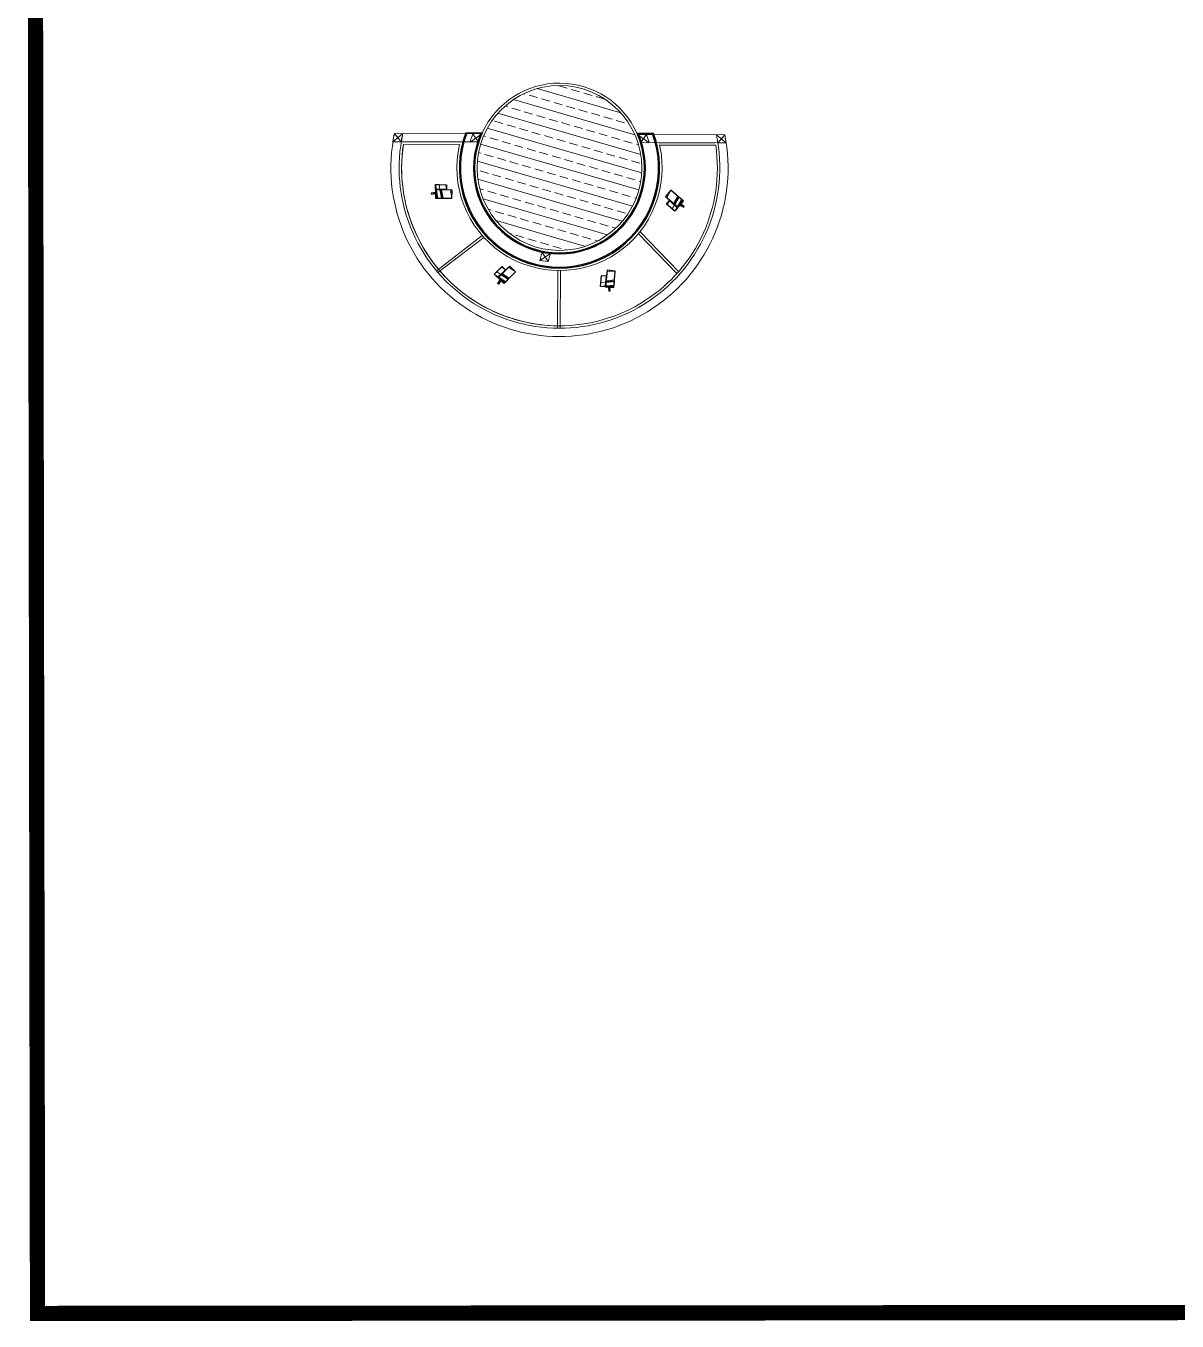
# Model space of a CAD drawing. Header units: millimetres. Extents: x 210628 to 232146, y -111309 to -91563.
# Drawn here: x 221118 to 222515, y -108636 to -107064 of the extents above; entities that cross this region are included whole.
import ezdxf

# ---------------------------------------------------------------- set-up
doc = ezdxf.new("R2010")
doc.units = ezdxf.units.MM
doc.layers.get('0').update_dxf_attribs({"lineweight": 20})
for name, color, linetype, lineweight in [('ahsap', 34, 'Continuous', 25), ('alcıpan', 14, 'Continuous', 25), ('aydınlatma', 40, 'Continuous', 20), ('demir-1', 103, 'Continuous', 20), ('mermer', 142, 'Continuous', 15), ('tefris', 30, 'Continuous', 0)]:
    doc.layers.add(name, color=color, linetype=linetype, lineweight=lineweight)
doc.layers.add('S-COLS', color=6, linetype='Continuous')

# ---------------------------------------------------------------- blocks, each defined once
blk = doc.blocks.new('küçük ray')
at = {"color": 1, "lineweight": 0, "extrusion": (-4.69335e-08, -7.70594e-08, 1)}
for p, q in [((-0.7, -4.1, 0), (-0.7, 0, 0)), ((-0.7, 0, 0), (0.7, 0, 0)), ((-9.6, -23.7, 0), (-7.6, -13, 0)), ((-7.6, -13, 0), (-7.4, -11.9, 0)), ((-7.6, -13, 0), (2.6, -13, 0)), ((-7.6, -13, 0), (2.6, -13, 0)), ((-7.4, -11.9, 0), (-7.3, -11.1, 0)), ((-7.4, -11.9, 0), (2.9, -12, 0)), ((-7.4, -11.9, 0), (2.9, -12, 0)), ((-7.3, -11, 0), (-6.5, -6.9, 0)), ((-7.3, -11.1, 0), (-7.3, -11, 0)), ((-7.3, -11, 0), (3, -11.1, 0)), ((-7.3, -11, 0), (3, -11.1, 0)), ((-7.3, -11.1, 0), (2.9, -11.2, 0)), ((-7.3, -11.1, 0), (2.9, -11.2, 0)), ((-6.5, -6.9, 0), (-6.3, -6.6, 0)), ((-6.5, -6.9, 0), (3.8, -7, 0)), ((-6.5, -6.9, 0), (3.8, -7, 0)), ((-6.3, -6.5, 0), (-6.2, -5.9, 0)), ((-6.3, -6.6, 0), (-6.3, -6.5, 0)), ((-6.3, -6.5, 0), (3.8, -6.5, 0)), ((-6.3, -6.5, 0), (3.8, -6.5, 0)), ((-6.3, -6.6, 0), (3.8, -6.7, 0)), ((-6.3, -6.6, 0), (3.8, -6.7, 0)), ((-6.2, -5.3, 0), (-6, -5, 0)), ((-6.2, -5.9, 0), (-6.2, -5.3, 0)), ((-6.2, -5.3, 0), (0.6, -5.3, 0)), ((-6.2, -5.3, 0), (0.6, -5.3, 0)), ((-6.2, -5.9, 0), (4, -5.9, 0)), ((-6.2, -5.9, 0), (4, -5.9, 0)), ((-6, -5, 0), (-0.7, -5, 0)), ((-6, -5, 0), (-0.7, -5, 0)), ((-0.7, -5, 0), (-5.8, -4, 0)), ((-0.7, -5, 0), (-0.7, -4.1, 0)), ((-0.7, -4.1, 0), (0.7, -4.1, 0)), ((-0.7, -4.1, 0), (0.7, -4.1, 0)), ((0.6, -5.3, 0), (-0.7, -5, 0)), ((0.6, -5.3, 0), (-0.7, -5, 0)), ((-0.7, -5, 0), (0.6, -5, 0)), ((-0.7, -5, 0), (0.6, -5, 0)), ((0.6, -5, 0), (0.7, -4.1, 0)), ((4, -5.9, 0), (0.6, -5.3, 0)), ((0.7, -4.1, 0), (0.7, 0, 0)), ((0.7, -23.7, 0), (2.6, -13, 0)), ((2, -19, 0), (3.6, -11.2, 0)), ((2.6, -13, 0), (2.9, -12, 0)), ((2.9, -11.2, 0), (3, -11.1, 0)), ((2.9, -12, 0), (2.9, -11.2, 0)), ((3, -11.1, 0), (3.8, -7, 0)), ((3, -11.1, 0), (3.8, -7, 0)), ((3.6, -11.2, 0), (3, -11.1, 0)), ((3, -11.1, 0), (3.6, -11.1, 0)), ((3, -11.1, 0), (3.6, -11.1, 0)), ((3.6, -11.1, 0), (4.4, -7, 0)), ((3.6, -11.1, 0), (4.4, -7, 0)), ((3.6, -11.2, 0), (3.6, -11.1, 0)), ((3.6, -11.1, 0), (9.5, -11.1, 0)), ((3.6, -11.1, 0), (9.5, -11.1, 0)), ((3.6, -11.2, 0), (9.4, -11.2, 0)), ((3.6, -11.2, 0), (9.4, -11.2, 0)), ((3.8, -6.5, 0), (4, -5.9, 0)), ((3.8, -6.7, 0), (3.8, -6.5, 0)), ((4.6, -6.7, 0), (3.8, -6.5, 0)), ((3.8, -7, 0), (3.8, -6.7, 0)), ((3.8, -7, 0), (3.8, -6.7, 0)), ((3.8, -6.7, 0), (4.6, -6.7, 0)), ((3.8, -6.7, 0), (4.6, -6.7, 0)), ((3.8, -7, 0), (4.4, -7, 0)), ((3.8, -7, 0), (4.4, -7, 0)), ((4.4, -7, 0), (4.6, -6.7, 0)), ((4.4, -7, 0), (4.6, -6.7, 0)), ((4.4, -7, 0), (10.2, -7, 0)), ((4.4, -7, 0), (10.2, -7, 0)), ((4.6, -6.7, 0), (4.6, -6.5, 0)), ((4.6, -6.5, 0), (8, -6.6, 0)), ((4.6, -6.5, 0), (8, -6.6, 0)), ((4.6, -6.7, 0), (8.8, -6.7, 0)), ((4.6, -6.7, 0), (8.8, -6.7, 0)), ((8, -6.6, 0), (4.7, -5.9, 0)), ((7.9, -19.1, 0), (9.4, -11.2, 0)), ((8.8, -6.7, 0), (8, -6.6, 0)), ((10.2, -7, 0), (8.8, -6.7, 0)), ((9.4, -11.2, 0), (9.5, -11.1, 0)), ((9.5, -11.1, 0), (10.2, -7, 0)), ((0.2, -25.6, 0), (-9.6, -23.7, 0)), ((-9.6, -23.7, 0), (0.7, -23.7, 0)), ((-9.6, -23.7, 0), (0.7, -23.7, 0)), ((7.6, -20.1, 0), (2, -19, 0)), ((2, -19, 0), (7.9, -19.1, 0)), ((2, -19, 0), (7.9, -19.1, 0))]:
    blk.add_line(p, q, dxfattribs=at)
at = {"color": 1, "lineweight": 25, "extrusion": (-4.69335e-08, -7.70594e-08, 1)}
for p, q in [((-0.7, -5, 0), (-0.7, 0, 0)), ((-5.8, -4, 0), (-9.6, -23.7, 0)), ((4, -5.9, 0), (-5.8, -4, 0)), ((0.2, -25.6, 0), (4, -5.9, 0)), ((0.6, -5.3, 0), (0.7, 0, 0)), ((2, -19, 0), (4.7, -5.9, 0)), ((3.6, -11.2, 0), (3, -11.1, 0)), ((4.6, -6.7, 0), (3.8, -6.5, 0)), ((4.7, -5.9, 0), (10.2, -7, 0)), ((10.2, -7, 0), (7.6, -20.1, 0)), ((-9.6, -23.7, 0), (0.2, -25.6, 0)), ((7.6, -20.1, 0), (2, -19, 0))]:
    blk.add_line(p, q, dxfattribs=at)
at = {"color": 1, "lineweight": 0}
for points in [[(-0.7, 0, 0), (-0.7, 0, 0), (0.7, 0, 0), (0.7, 0, 0), (0.7, 0, 0), (-0.7, 0, 0), (-0.7, 0, 0)], [(-6.2, -5.9, 0), (-6.2, -5.9, 0), (4, -5.9, 0), (4, -5.9, 0), (4, -5.9, 0), (-6.2, -5.9, 0), (-6.2, -5.9, 0)], [(-6.2, -5.9, 0), (-6.2, -5.9, 0), (4, -5.9, 0), (4, -5.9, 0), (4, -5.9, 0), (-6.2, -5.9, 0), (-6.2, -5.9, 0)]]:
    blk.add_open_spline(points, degree=3, knots=[0, 0, 0, 0, 1, 1, 1, 2, 2, 2, 2], dxfattribs=at)

msp = doc.modelspace()

# ---------------------------------------------------------------- hatches: boundary and pattern name
at = {"layer": 'S-COLS', "lineweight": 5}
h = msp.add_hatch(dxfattribs=at)
h.set_pattern_fill('FP_2837', color=256, scale=0.1, angle=-61.17201, style=0, pattern_type=2)
h.set_pattern_definition([(343.827987, (160399.543, -62936.1), (5.839966, 20.138005), []), (343.827987, (160406.692, -62949.089), (5.839966, 20.138005), [10.4838, -5.2419])])
h.paths.add_polyline_path([(221677.87, -107284.91), (221683.82, -107294.41), (221690.8, -107303.19), (221698.71, -107311.13), (221707.47, -107318.14), (221716.95, -107324.13), (221727.05, -107329.01), (221737.63, -107332.73), (221748.55, -107335.25), (221759.7, -107336.52), (221770.91, -107336.54), (221782.06, -107335.3), (221792.99, -107332.83), (221803.58, -107329.14), (221813.7, -107324.29), (221823.2, -107318.35), (221831.98, -107311.37), (221839.92, -107303.45), (221846.93, -107294.7), (221852.91, -107285.21), (221857.8, -107275.12), (221861.52, -107264.54), (221864.09, -107253.15), (221865.31, -107242.47), (221865.33, -107231.26), (221864.09, -107220.11), (221861.62, -107209.17), (221857.93, -107198.58), (221853.08, -107188.47), (221847.14, -107178.96), (221840.16, -107170.18), (221832.24, -107162.24), (221823.49, -107155.23), (221814, -107149.25), (221803.91, -107144.37), (221793.33, -107140.64), (221782.4, -107138.13), (221771.26, -107136.86), (221760.05, -107136.84), (221748.9, -107138.07), (221737.96, -107140.55), (221727.37, -107144.23), (221717.26, -107149.08), (221707.75, -107155.03), (221698.97, -107162.01), (221691.03, -107169.92), (221684.02, -107178.68), (221678.04, -107188.16), (221673.16, -107198.26), (221669.43, -107208.84), (221666.92, -107219.76), (221665.64, -107230.91), (221665.72, -107242.99), (221666.86, -107253.27), (221669.34, -107264.2), (221673.02, -107274.79)], flags=0)

# ---------------------------------------------------------------- linework, layer by layer
at = {"color": 2, "const_width": 18.49}
msp.add_lwpolyline([(221132.38, -108626.76), (221127.54, -105504.97), (224791.29, -105502.02), (224796.13, -108623.8)], close=True, dxfattribs=at)
at = {"layer": 'ahsap', "elevation": 0}
msp.add_lwpolyline([(221665.7, -107238), (221665.7, -107238)], dxfattribs=at)
at = {"layer": 'alcıpan', "elevation": 0}
for points in [[(221651.81, -107194), (221671.8, -107194.07)], [(221879.57, -107194.88), (221859.58, -107194.8)], [(221880.02, -107196.13), (221860.13, -107196.05)]]:
    msp.add_lwpolyline(points, dxfattribs=at)
at = {"layer": 'alcıpan'}
for centre, radius, start, end in [((221765.53, -107236.79, 0), 121.5, 159.37756, 20.17928), ((221765.53, -107236.79, 0), 120.25, 159.79119, 20.40095), ((221765.53, -107236.79, 0), 104.25, 156.55763, 23.7489), ((221765.53, -107236.79, 0), 103, 155.49842, 24.05843), ((221765.48, -107236.69, 0), 201, 179.78212, 179.78246)]:
    msp.add_arc(centre, radius, start, end, dxfattribs=at)
at = {"layer": 'demir-1'}
for p, q in [((221563.53, -107204.92, 0), (221575.43, -107194.95, 0)), ((221565.24, -107194.91, 0), (221573.63, -107204.95, 0)), ((221671.24, -107195.32, 0), (221657.01, -107205.27, 0)), ((221660.44, -107195.28, 0), (221667.46, -107205.31, 0)), ((221860.13, -107196.05, 0), (221966.01, -107196.45, 0)), ((221563.53, -107204.92, 0), (221667.48, -107205.25, 0)), ((221576.21, -107207.96, 0), (221644.35, -107208.22, 0)), ((221576.69, -107204.97, 0), (221645.1, -107205.22, 0)), ((221863.85, -107206.07, 0), (221967.56, -107206.18, 0)), ((221886.19, -107206.09, 0), (221954.56, -107206.17, 0)), ((221886.91, -107209.1, 0), (221955.03, -107209.17, 0)), ((221957.6, -107206.17, 0), (221967.56, -107206.18, 0)), ((221741.69, -107348.92, 0), (221754.71, -107340.48, 0)), ((221744.6, -107339.2, 0), (221751.71, -107350.18, 0))]:
    msp.add_line(p, q, dxfattribs=at)
at = {"layer": 'demir-1', "elevation": 0}
for points in [[(221565.24, -107194.91), (221671.24, -107195.32)], [(221874.28, -107206.12), (221860.18, -107196.06)], [(221870.98, -107196.1), (221863.84, -107206.08)], [(221967.56, -107206.18), (221955.79, -107196.41)], [(221966.01, -107196.45), (221957.6, -107206.18)], [(221862.15, -107201.13), (221862.16, -107201.13)], [(221616.21, -107361.43), (221671.78, -107318.71)], [(221618.15, -107363.72), (221673.79, -107320.95)], [(221861.11, -107316.3), (221907.97, -107364.7)], [(221863.27, -107314.21), (221910.13, -107362.61)], [(221744.6, -107339.2), (221754.71, -107340.48)], [(221741.7, -107348.91), (221751.71, -107350.18)], [(221763.58, -107361.28), (221763.28, -107431.28)], [(221766.58, -107361.29), (221766.28, -107431.29)]]:
    msp.add_lwpolyline(points, dxfattribs=at)
at = {"layer": 'demir-1'}
msp.add_circle((221765.53, -107236.79, 0), 100, dxfattribs=at)
for centre, radius, start, end in [((221765.53, -107236.79, 0), 204.5, 168.18412, 11.37534), ((221770.33, -107235.13, 0), 209, 168.90454, 171.68721), ((221765.53, -107236.79, 0), 194.5, 167.579, 11.98034), ((221770.33, -107235.13, 0), 199, 168.35086, 171.27449), ((221762.5, -107235.92, 0), 109.86, 158.28551, 163.79503), ((221764.22, -107236.8, 0), 104.25, 17.13441, 22.99907), ((221764.22, -107236.79, 0), 114.25, 15.57416, 20.867), ((221765.53, -107236.79, 0), 194.5, 9.05417, 11.98034), ((221880.71, -107215.06, 0), 87.31, 5.83403, 12.30415), ((221765.53, -107236.79, 0), 191.5, 171.3432, 8.2919), ((221765.53, -107236.79, 0), 191.5, 171.3432, 269.33125), ((221765.53, -107236.79, 0), 124.5, 166.73414, 12.85193), ((221765.53, -107236.79, 0), 126.5, 14.01117, 14.01748), ((221943.27, -107404.1, 0), 209, 161.90807, 164.69074), ((221943.27, -107404.1, 0), 199, 161.35438, 164.27801)]:
    msp.add_arc(centre, radius, start, end, dxfattribs=at)
at = {"layer": 'mermer', "elevation": 0}
msp.add_lwpolyline([(221865.39, -107235.13), (221865.39, -107235.13)], dxfattribs=at)
at = {"layer": 'tefris'}
msp.add_arc((221765.53, -107236.79, 0), 103, 24.05843, 155.49842, dxfattribs=at)

# ---------------------------------------------------------------- block references
at = {"layer": 'aydınlatma', "extrusion": (0, 0, -1), "xscale": -1, "zscale": -1}
for p, rotation in [((-221610.13, -107268.23, 0), 260.0777084016558), ((-221916.55, -107283.89, 0), 119.7083365320366), ((-221691.1, -107377.22, 0), 213.6290696913254), ((-221826.03, -107386.35, 0), 174.2718845766071)]:
    msp.add_blockref('küçük ray', p, dxfattribs=dict(at, rotation=rotation))

doc.saveas('drawing.dxf')
